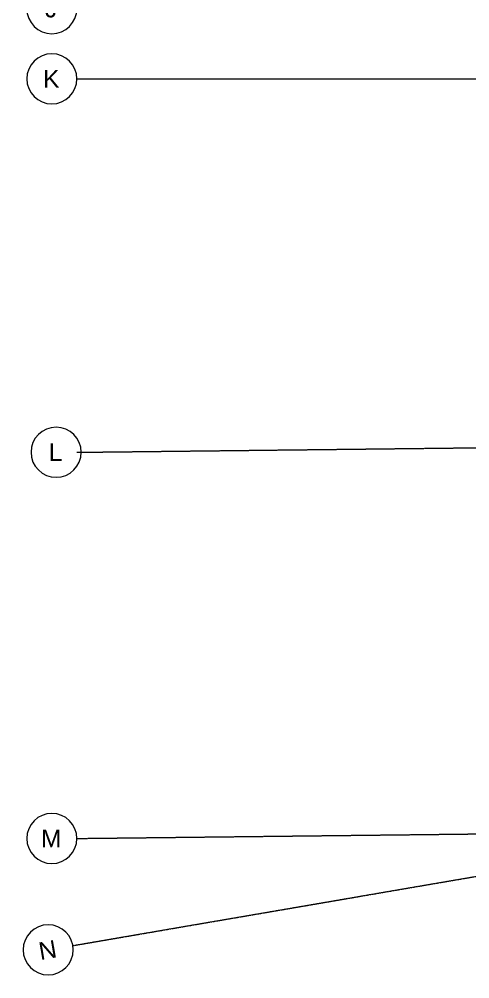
# Model space of a CAD drawing. Header units: millimetres. Extents: x -9226 to 166212, y -13 to 97274.
# Drawn here: x -9226 to -249, y 23979 to 43114 of the extents above; entities that cross this region are included whole.
import ezdxf
from ezdxf.enums import TextEntityAlignment as Align

# ---------------------------------------------------------------- set-up
doc = ezdxf.new("R2010")
doc.units = ezdxf.units.MM
doc.linetypes.add('23491-A-XR-GRID$0$23288-XR-Unit GRIDS$0$CENTER2', pattern=[28.575, 19.05, -3.175, 3.175, -3.175])
doc.layers.get('0').update_dxf_attribs({"color": 8})
for name, color, linetype, lineweight in [('1.XREF', 8, 'Continuous', 9), ('23491-A-XR-GRID$0$G-ANNO-GRID', 8, '23491-A-XR-GRID$0$23288-XR-Unit GRIDS$0$CENTER2', 0), ('23491-A-XR-GRID$0$G-ANNO-GRID-IDEN @ 100', 8, 'Continuous', 15)]:
    doc.layers.add(name, color=color, linetype=linetype, lineweight=lineweight)
doc.styles.add('23491-A-XR-GRID$0$SDC-TEXT', font='arial.ttf')

# ---------------------------------------------------------------- blocks, each defined once
blk = doc.blocks.new('*U503')
at = {"color": 8, "linetype": 'ByBlock'}
blk.add_circle((5, 0), 5, dxfattribs=at)
at = {"color": 8, "linetype": 'ByBlock', "style": '23491-A-XR-GRID$0$SDC-TEXT'}
blk.add_attdef('GD_REF', text='', height=3.5, dxfattribs=at).set_placement((5, 0), align=Align.MIDDLE_CENTER)
blk = doc.blocks.new('23491-A-XR-GRID')
at = {"layer": '23491-A-XR-GRID$0$G-ANNO-GRID', "color": 8, "ltscale": 0.5}
for p, q in [((-8076, 41925, 0), (56828, 41925, 0)), ((-8076, 34478, 0), (57037, 35222, 2)), ((-8076, 26778, 0), (8846, 26971, 1))]:
    blk.add_line(p, q, dxfattribs=at)
at = {"layer": '23491-A-XR-GRID$0$G-ANNO-GRID', "color": 8, "ltscale": 0.5, "extrusion": (-0.000521864, -4.45141e-05, 1)}
blk.add_line((-8156, 24642, -16), (8747, 27546, -7), dxfattribs=at)
at = {"layer": '23491-A-XR-GRID$0$G-ANNO-GRID-IDEN @ 100', "color": 8}
ref = blk.add_blockref('*U503', (-8076, 43325, 0), dxfattribs=dict(at, xscale=-100, yscale=100, zscale=100))
ref.add_attrib('000', 'J', dxfattribs={"layer": '0', "color": 8, "linetype": 'ByBlock', "height": 350, "style": '23491-A-XR-GRID$0$SDC-TEXT'}).set_placement((-8588, 43325, 0), align=Align.MIDDLE_CENTER)
ref = blk.add_blockref('*U503', (-8076, 41925, 0), dxfattribs=dict(at, xscale=-100, yscale=100, zscale=100))
ref.add_attrib('000', 'K', dxfattribs={"layer": '0', "color": 8, "linetype": 'ByBlock', "height": 350, "style": '23491-A-XR-GRID$0$SDC-TEXT'}).set_placement((-8588, 41925, 0), align=Align.MIDDLE_CENTER)
ref = blk.add_blockref('*U503', (-7991, 34479, 0), dxfattribs=dict(at, xscale=-100, yscale=100, zscale=100))
ref.add_attrib('000', 'L', dxfattribs={"layer": '0', "color": 8, "linetype": 'ByBlock', "height": 350, "style": '23491-A-XR-GRID$0$SDC-TEXT'}).set_placement((-8503, 34479, 0), align=Align.MIDDLE_CENTER)
ref = blk.add_blockref('*U503', (-8076, 26778, 0), dxfattribs=dict(at, xscale=-100, yscale=100, zscale=100))
ref.add_attrib('000', 'M', dxfattribs={"layer": '0', "color": 8, "linetype": 'ByBlock', "height": 350, "style": '23491-A-XR-GRID$0$SDC-TEXT'}).set_placement((-8588, 26778, 0), align=Align.MIDDLE_CENTER)
ref = blk.add_blockref('*U503', (-8156, 24642, -16), dxfattribs=dict(at, xscale=-100, yscale=100, zscale=100, rotation=9.75087277))
ref.add_attrib('000', 'N', dxfattribs={"layer": '0', "color": 8, "linetype": 'ByBlock', "height": 350, "rotation": 9.7509, "style": '23491-A-XR-GRID$0$SDC-TEXT'}).set_placement((-8660, 24555, -16), align=Align.MIDDLE_CENTER)
blk = doc.blocks.new('XREF')
blk.add_blockref('23491-A-XR-GRID', (0, 0))

msp = doc.modelspace()

# ---------------------------------------------------------------- block references
at = {"layer": '1.XREF'}
msp.add_blockref('XREF', (0, 0), dxfattribs=at)

doc.saveas('drawing.dxf')
